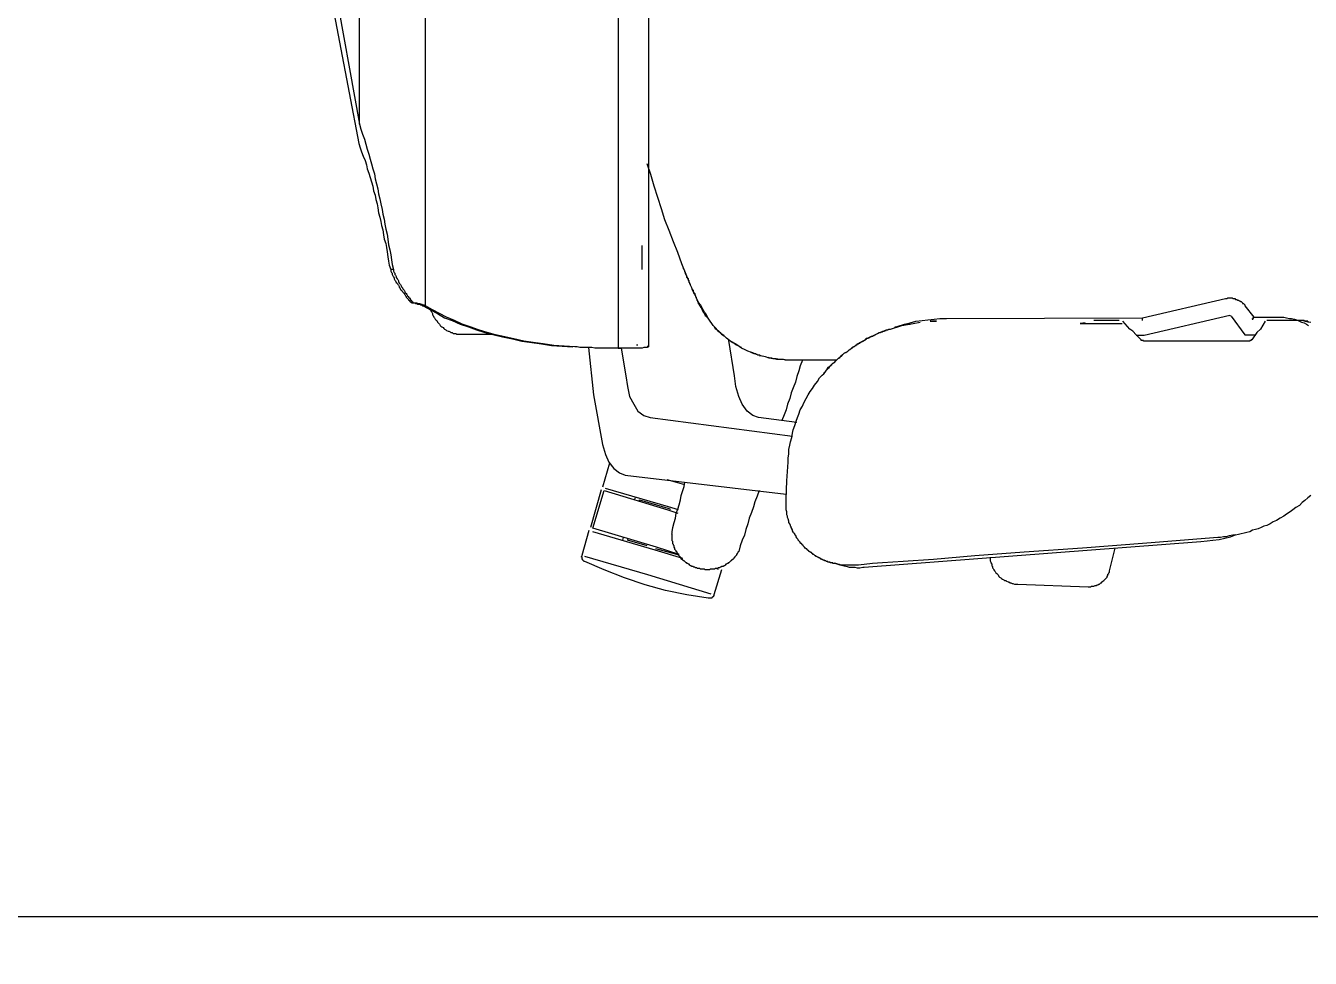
# Model space of a CAD drawing. Header units: inches. Extents: x 0 to 165, y 0 to 113.
# Drawn here: x 5.794 to 7.708, y 88.685 to 90.074 of the extents above; entities that cross this region are included whole.
import ezdxf

# ---------------------------------------------------------------- set-up
doc = ezdxf.new("R2010")
doc.units = ezdxf.units.IN
doc.header["$MEASUREMENT"] = 0
doc.layers.add('Furnishings', color=7, linetype='Continuous')

msp = doc.modelspace()

# ---------------------------------------------------------------- linework, layer by layer
at = {"layer": 'Furnishings'}
for points in [[(6.6769, 91.112), (6.6769, 89.5938), (6.6727, 89.5938), (6.6684, 89.5938), (6.6653, 89.5938), (6.661, 89.5938), (6.6568, 89.5938), (6.6537, 89.5938), (6.6494, 89.5938), (6.6452, 89.5938), (6.642, 89.5938), (6.6378, 89.5948), (6.6347, 89.5948), (6.6304, 89.5948), (6.6273, 89.5948), (6.623, 89.5948), (6.6199, 89.5948), (6.6156, 89.5959), (6.6125, 89.5959), (6.5966, 89.5969), (6.5808, 89.598), (6.565, 89.6001), (6.5502, 89.6022), (6.5365, 89.6043), (6.5217, 89.6075), (6.508, 89.6106), (6.4942, 89.6138), (6.4816, 89.617), (6.4689, 89.6212), (6.4562, 89.6254), (6.4446, 89.6297), (6.433, 89.6349), (6.4214, 89.6402), (6.4108, 89.6455), (6.4003, 89.6508), (6.3897, 89.6571)], [(6.7202, 89.5969), (6.7212, 89.5969), (6.7223, 89.5959), (6.7223, 91.1098)], [(6.2535, 90.1396), (6.2915, 89.9274), (6.2936, 89.92), (6.2958, 89.9126), (6.2989, 89.9052), (6.301, 89.8978), (6.3031, 89.8904), (6.3053, 89.883), (6.3074, 89.8756), (6.3095, 89.8683), (6.3116, 89.8609), (6.3137, 89.8535), (6.3148, 89.8461), (6.3169, 89.8387), (6.319, 89.8313), (6.32, 89.8239), (6.3221, 89.8165), (6.3232, 89.8091), (6.3253, 89.8007), (6.3264, 89.7933), (6.3285, 89.7859), (6.3295, 89.7785), (6.3306, 89.7711), (6.3327, 89.7637), (6.3338, 89.7563), (6.3348, 89.7479), (6.3369, 89.7405), (6.338, 89.7331), (6.339, 89.7257), (6.3401, 89.7183), (6.3422, 89.7109), (6.3422, 89.7088), (6.3433, 89.7067), (6.3443, 89.7057), (6.3443, 89.7036), (6.3454, 89.7025), (6.3464, 89.7004), (6.3464, 89.6993), (6.3475, 89.6972), (6.3485, 89.6962), (6.3496, 89.6941), (6.3496, 89.693), (6.3506, 89.6909), (6.3517, 89.6898), (6.3528, 89.6888), (6.3538, 89.6867), (6.3538, 89.6856), (6.3549, 89.6846), (6.3559, 89.6824), (6.357, 89.6814), (6.358, 89.6803), (6.3591, 89.6782), (6.3591, 89.6772), (6.3602, 89.6761), (6.3612, 89.6751), (6.3623, 89.674), (6.3633, 89.6719), (6.3644, 89.6708), (6.3644, 89.6698), (6.3654, 89.6687), (6.3665, 89.6687), (6.3665, 89.6677), (6.3675, 89.6666), (6.3675, 89.6655), (6.3686, 89.6655), (6.3686, 89.6645), (6.3697, 89.6645), (6.3697, 89.6634), (6.3707, 89.6634), (6.3707, 89.6624), (6.3728, 89.6613), (6.3739, 89.6613), (6.3749, 89.6613), (6.377, 89.6613), (6.3781, 89.6603), (6.3792, 89.6603), (6.3802, 89.6603), (6.3813, 89.6603), (6.3823, 89.6592), (6.3834, 89.6592), (6.3844, 89.6592), (6.3855, 89.6582), (6.3865, 89.6582), (6.3876, 89.6582), (6.3887, 89.6571), (6.3897, 89.6571), (6.3897, 91.0486)], [(6.2915, 89.9274), (6.2915, 90.7783)], [(6.2472, 90.1259), (6.2905, 89.8989), (6.2926, 89.8925), (6.2947, 89.8862), (6.2968, 89.8799), (6.3, 89.8735), (6.3021, 89.8672), (6.3031, 89.8609), (6.3053, 89.8545), (6.3074, 89.8482), (6.3095, 89.8419), (6.3116, 89.8355), (6.3126, 89.8281), (6.3148, 89.8218), (6.3158, 89.8155), (6.3179, 89.8091), (6.319, 89.8028), (6.32, 89.7954), (6.3221, 89.7891), (6.3232, 89.7827), (6.3243, 89.7764), (6.3264, 89.7701), (6.3274, 89.7627), (6.3285, 89.7563), (6.3306, 89.75), (6.3316, 89.7437), (6.3327, 89.7373), (6.3338, 89.73), (6.3348, 89.7236), (6.3359, 89.7173), (6.338, 89.7109), (6.338, 89.7088), (6.339, 89.7067), (6.3401, 89.7057), (6.3401, 89.7036), (6.3411, 89.7014), (6.3422, 89.7004), (6.3433, 89.6983), (6.3433, 89.6972), (6.3443, 89.6951), (6.3454, 89.6941), (6.3464, 89.6919), (6.3475, 89.6909), (6.3485, 89.6888), (6.3496, 89.6877), (6.3506, 89.6856), (6.3506, 89.6846), (6.3517, 89.6835), (6.3528, 89.6814), (6.3538, 89.6803), (6.3549, 89.6793), (6.3559, 89.6772), (6.357, 89.6761), (6.358, 89.6751), (6.3591, 89.674), (6.3602, 89.6719), (6.3612, 89.6708), (6.3612, 89.6698), (6.3623, 89.6687), (6.3633, 89.6677), (6.3644, 89.6666), (6.3644, 89.6655), (6.3654, 89.6655), (6.3654, 89.6645), (6.3665, 89.6645), (6.3665, 89.6634), (6.3675, 89.6634), (6.3675, 89.6624), (6.3697, 89.6613), (6.3707, 89.6613), (6.3718, 89.6613), (6.3739, 89.6613), (6.3749, 89.6603), (6.376, 89.6603), (6.377, 89.6603), (6.3781, 89.6592), (6.3792, 89.6592), (6.3802, 89.6592), (6.3813, 89.6592), (6.3823, 89.6582), (6.3834, 89.6582), (6.3844, 89.6582), (6.3855, 89.6571), (6.3865, 89.6571), (6.3971, 89.6508), (6.4077, 89.6455), (6.4182, 89.6392), (6.4298, 89.6349), (6.4414, 89.6297), (6.4541, 89.6254), (6.4657, 89.6212), (6.4784, 89.617), (6.4921, 89.6138), (6.5048, 89.6106), (6.5196, 89.6075), (6.5333, 89.6043), (6.5481, 89.6022), (6.5629, 89.6001), (6.5776, 89.598), (6.5935, 89.5969), (6.6093, 89.5959)], [(6.7846, 89.6877), (6.7782, 89.7036), (6.7719, 89.7194), (6.7656, 89.7363), (6.7592, 89.7521), (6.7529, 89.769), (6.7466, 89.7849), (6.7413, 89.8017), (6.736, 89.8186), (6.7307, 89.8355), (6.7254, 89.8524), (6.7202, 89.8683)], [(6.7128, 89.7109), (6.7128, 89.7468)], [(6.3422, 89.7109), (6.338, 89.7109)], [(6.8184, 89.6275), (6.8162, 89.6307), (6.8141, 89.6339), (6.812, 89.637), (6.8099, 89.6402), (6.8078, 89.6444), (6.8057, 89.6476), (6.8036, 89.6508), (6.8015, 89.655), (6.7994, 89.6582), (6.7972, 89.6613), (6.7951, 89.6655), (6.793, 89.6687), (6.792, 89.6729), (6.7898, 89.6761), (6.7877, 89.6803), (6.7867, 89.6835), (6.7846, 89.6877), (6.7846, 89.6888), (6.7835, 89.6909), (6.7825, 89.6919), (6.7825, 89.6941), (6.7814, 89.6951), (6.7814, 89.6972), (6.7803, 89.6983), (6.7793, 89.6993), (6.7793, 89.7014), (6.7782, 89.7025), (6.7772, 89.7046), (6.7772, 89.7057), (6.7761, 89.7078), (6.7761, 89.7088), (6.7751, 89.7109), (6.774, 89.712), (6.774, 89.7141)], [(6.3644, 89.6666), (6.3644, 89.6666)], [(6.3644, 89.6666), (6.3644, 89.6666)], [(6.3665, 89.6677), (6.3665, 89.6677)], [(6.3675, 89.6666), (6.3675, 89.6666)], [(6.3675, 89.6666), (6.3675, 89.6666)], [(6.7877, 89.6814), (6.7888, 89.6803), (6.7888, 89.6782), (6.7898, 89.6772), (6.7898, 89.6761), (6.7909, 89.6751), (6.7909, 89.6729), (6.792, 89.6719), (6.792, 89.6708), (6.793, 89.6698), (6.793, 89.6687), (6.7941, 89.6666), (6.7941, 89.6655), (6.7951, 89.6645), (6.7951, 89.6634), (6.7962, 89.6613), (6.7962, 89.6603), (6.7972, 89.6592), (6.7983, 89.6571), (6.7994, 89.655), (6.8004, 89.6539), (6.8015, 89.6518), (6.8025, 89.6497), (6.8036, 89.6476), (6.8046, 89.6465), (6.8057, 89.6444), (6.8067, 89.6423), (6.8078, 89.6413), (6.8099, 89.6392)], [(7.0886, 89.6244), (7.0897, 89.6244), (7.0897, 89.6254), (7.0907, 89.6254), (7.0939, 89.6265), (7.1034, 89.6297), (7.1119, 89.6318), (7.1203, 89.6339), (7.1298, 89.6349), (7.1383, 89.636), (7.1478, 89.637), (7.1562, 89.6381), (7.1657, 89.6381), (7.4581, 89.6392), (7.5817, 89.6677), (7.5827, 89.6677), (7.5838, 89.6677), (7.5848, 89.6687), (7.5859, 89.6687), (7.587, 89.6687), (7.588, 89.6687), (7.5891, 89.6687), (7.5901, 89.6687), (7.5912, 89.6687), (7.5922, 89.6677), (7.5933, 89.6677), (7.5943, 89.6677), (7.5954, 89.6677), (7.5965, 89.6666), (7.5975, 89.6666), (7.5986, 89.6666), (7.5996, 89.6655), (7.6007, 89.6655), (7.6017, 89.6645), (7.6028, 89.6645), (7.6038, 89.6634), (7.6049, 89.6634), (7.606, 89.6624), (7.607, 89.6613), (7.607, 89.6603), (7.6081, 89.6603), (7.6091, 89.6592), (7.6102, 89.6582), (7.6102, 89.6571), (7.6239, 89.6402), (7.6577, 89.6402), (7.6609, 89.6402), (7.6651, 89.6402), (7.6682, 89.6402), (7.6725, 89.6392), (7.6767, 89.6381), (7.6799, 89.6381), (7.6841, 89.637), (7.6873, 89.636), (7.6915, 89.6339), (7.6946, 89.6328), (7.6989, 89.6318), (7.702, 89.6297), (7.7052, 89.6275)], [(6.3654, 89.6655), (6.3654, 89.6655)], [(6.3654, 89.6655), (6.3654, 89.6655)], [(6.3665, 89.6645), (6.3665, 89.6645)], [(6.3665, 89.6634), (6.3665, 89.6634)], [(6.3665, 89.6634), (6.3665, 89.6634)], [(6.3675, 89.6624), (6.3675, 89.6624)], [(6.3675, 89.6624), (6.3675, 89.6624)], [(6.3686, 89.6655), (6.3686, 89.6655)], [(6.3697, 89.6634), (6.3697, 89.6634)], [(6.3707, 89.6624), (6.3707, 89.6624)], [(6.3707, 89.6624), (6.3707, 89.6624)], [(6.3865, 89.6571), (6.3865, 89.6571)], [(6.3876, 89.6582), (6.3876, 89.6582)], [(6.396, 89.6529), (6.3971, 89.6508), (6.3982, 89.6487), (6.3992, 89.6476), (6.4003, 89.6455), (6.4003, 89.6434), (6.4013, 89.6423), (6.4024, 89.6402), (6.4034, 89.6392), (6.4045, 89.637), (6.4055, 89.636), (6.4066, 89.6349), (6.4077, 89.6328), (6.4087, 89.6318), (6.4098, 89.6307), (6.4108, 89.6297), (6.4119, 89.6275), (6.4129, 89.6265), (6.414, 89.6254), (6.4161, 89.6244), (6.4172, 89.6233), (6.4182, 89.6223), (6.4203, 89.6212), (6.4214, 89.6202), (6.4235, 89.6191), (6.4246, 89.6191), (6.4267, 89.618), (6.4277, 89.617), (6.4298, 89.617), (6.4309, 89.6159), (6.433, 89.6159), (6.4351, 89.6159), (6.4362, 89.6149), (6.4383, 89.6149), (6.4404, 89.6149), (6.49, 89.6149)], [(7.0675, 89.617), (7.0696, 89.618), (7.0728, 89.6191), (7.0749, 89.6202), (7.076, 89.6212), (7.0781, 89.6212), (7.0802, 89.6223), (7.0823, 89.6223), (7.0992, 89.6275), (7.1161, 89.6307), (7.1266, 89.6328)], [(7.1066, 89.6297), (7.1066, 89.6297)], [(7.1066, 89.6297), (7.1076, 89.6297), (7.1087, 89.6297), (7.1097, 89.6297), (7.1108, 89.6297), (7.1119, 89.6297)], [(7.1076, 89.6297), (7.1076, 89.6297)], [(7.1076, 89.6297), (7.1076, 89.6297)], [(7.1076, 89.6297), (7.1076, 89.6297)], [(7.1087, 89.6297), (7.1087, 89.6297)], [(7.1087, 89.6297), (7.1087, 89.6297)], [(7.1097, 89.6297), (7.1097, 89.6297)], [(7.1097, 89.6297), (7.1097, 89.6297)], [(7.1097, 89.6297), (7.1097, 89.6297)], [(7.1108, 89.6297), (7.1108, 89.6297)], [(7.1108, 89.6297), (7.1108, 89.6297)], [(7.1108, 89.6297), (7.1108, 89.6297)], [(7.1446, 89.6339), (7.1446, 89.6339)], [(7.1478, 89.6339), (7.1478, 89.6339)], [(7.3726, 89.6318), (7.3652, 89.6307), (7.4275, 89.6307)], [(7.4233, 89.6349), (7.3853, 89.6349)], [(7.6408, 89.6339), (7.6334, 89.6223), (7.6281, 89.617), (7.6207, 89.6064), (7.6197, 89.6064), (7.6197, 89.6054), (7.6186, 89.6054), (7.6176, 89.6054), (7.6176, 89.6043), (7.6165, 89.6043), (7.4603, 89.6043), (7.4592, 89.6043), (7.4592, 89.6054), (7.4581, 89.6054), (7.4571, 89.6054), (7.456, 89.6054), (7.456, 89.6064), (7.4486, 89.6138), (7.4434, 89.6191), (7.4391, 89.6223), (7.4286, 89.6339)], [(7.588, 89.6423), (7.4603, 89.6128), (7.4486, 89.6128)], [(7.4581, 89.6349), (7.4581, 89.636), (7.4581, 89.637), (7.4581, 89.6381), (7.4581, 89.6392)], [(7.4581, 89.6392), (7.4581, 89.6392)], [(7.4581, 89.6392), (7.4581, 89.6392)], [(7.4581, 89.6392), (7.4581, 89.6392)], [(7.4581, 89.6392), (7.4581, 89.6392)], [(7.4581, 89.6392), (7.4581, 89.6392)], [(7.4581, 89.6392), (7.4581, 89.6392)], [(7.4581, 89.6392), (7.4581, 89.6392)], [(7.4581, 89.6392), (7.4581, 89.6392)], [(7.4581, 89.6392), (7.4581, 89.6392)], [(7.4581, 89.6381), (7.4581, 89.6381)], [(7.4581, 89.6381), (7.4581, 89.6381)], [(7.4581, 89.6381), (7.4581, 89.6381)], [(7.4581, 89.6381), (7.4581, 89.6381)], [(7.4581, 89.6381), (7.4581, 89.6381)], [(7.4581, 89.6381), (7.4581, 89.6381)], [(7.4581, 89.6381), (7.4581, 89.6381)], [(7.4581, 89.637), (7.4581, 89.637)], [(7.4581, 89.637), (7.4581, 89.637)], [(7.4581, 89.637), (7.4581, 89.637)], [(7.4581, 89.637), (7.4581, 89.637)], [(7.4581, 89.637), (7.4581, 89.637)], [(7.4581, 89.636), (7.4581, 89.636)], [(7.4581, 89.636), (7.4581, 89.636)], [(7.4581, 89.636), (7.4581, 89.636)], [(7.4581, 89.636), (7.4581, 89.636)], [(7.4581, 89.636), (7.4581, 89.636)], [(7.5901, 89.6413), (7.6102, 89.6138), (7.626, 89.6138)], [(7.6218, 89.637), (7.6218, 89.6381), (7.6228, 89.6381), (7.6239, 89.6402), (7.6228, 89.6402), (7.6228, 89.6392), (7.6228, 89.6381), (7.6218, 89.6381), (7.6218, 89.637), (7.6218, 89.636)], [(7.6218, 89.637), (7.6218, 89.637)], [(7.6218, 89.637), (7.6218, 89.637)], [(7.6218, 89.637), (7.6218, 89.637)], [(7.6218, 89.637), (7.6218, 89.637)], [(7.6218, 89.637), (7.6218, 89.637)], [(7.6218, 89.637), (7.6218, 89.637)], [(7.6218, 89.637), (7.6218, 89.637)], [(7.6218, 89.637), (7.6218, 89.637)], [(7.6218, 89.637), (7.6218, 89.637)], [(7.6218, 89.636), (7.6218, 89.636)], [(7.6218, 89.636), (7.6218, 89.636)], [(7.6228, 89.6402), (7.6228, 89.6402)], [(7.6228, 89.6392), (7.6228, 89.6392)], [(7.6228, 89.6392), (7.6228, 89.6392)], [(7.6228, 89.6392), (7.6228, 89.6392)], [(7.6228, 89.6392), (7.6228, 89.6392)], [(7.6228, 89.6392), (7.6228, 89.6392)], [(7.6228, 89.6392), (7.6228, 89.6392)], [(7.6228, 89.6392), (7.6228, 89.6392)], [(7.6228, 89.6392), (7.6228, 89.6392)], [(7.6228, 89.6392), (7.6228, 89.6392)], [(7.6228, 89.6392), (7.6228, 89.6392)], [(7.6228, 89.6392), (7.6228, 89.6392)], [(7.6228, 89.6381), (7.6228, 89.6381)], [(7.6228, 89.6381), (7.6228, 89.6381)], [(7.6228, 89.6381), (7.6228, 89.6381)], [(7.6228, 89.6381), (7.6228, 89.6381)], [(7.6228, 89.6381), (7.6228, 89.6381)], [(7.6228, 89.6381), (7.6228, 89.6381)], [(7.6228, 89.6381), (7.6228, 89.6381)], [(7.6228, 89.6381), (7.6228, 89.6381)], [(7.6228, 89.6381), (7.6228, 89.6381)], [(7.6228, 89.6381), (7.6228, 89.6381)], [(7.6228, 89.6381), (7.6228, 89.6381)], [(7.6228, 89.6381), (7.6228, 89.6381)], [(7.6228, 89.6381), (7.6228, 89.6381)], [(7.6228, 89.6381), (7.6228, 89.6381)], [(7.6239, 89.6402), (7.6239, 89.6402)], [(7.6239, 89.6402), (7.6239, 89.6402)], [(7.6239, 89.6402), (7.6239, 89.6402)], [(7.6968, 89.6349), (7.6978, 89.6349), (7.6968, 89.6349), (7.6429, 89.6349)], [(7.6968, 89.6349), (7.6968, 89.6349)], [(7.6968, 89.6349), (7.6968, 89.6349)], [(7.6968, 89.6349), (7.6968, 89.6349)], [(7.6968, 89.6349), (7.6968, 89.6349)], [(7.6968, 89.6349), (7.6968, 89.6349)], [(7.6968, 89.6349), (7.6968, 89.6349)], [(7.6968, 89.6349), (7.6968, 89.6349)], [(7.6968, 89.6349), (7.6968, 89.6349)], [(7.6968, 89.6349), (7.6968, 89.6349)], [(7.6968, 89.6349), (7.6968, 89.6349)], [(7.6968, 89.6349), (7.6968, 89.6349)], [(7.6968, 89.6349), (7.6968, 89.6349)], [(7.6968, 89.6349), (7.6968, 89.6349)], [(7.6968, 89.6349), (7.6968, 89.6349)], [(7.6968, 89.6349), (7.6968, 89.6349)], [(7.6968, 89.6349), (7.6968, 89.6349)], [(7.6968, 89.6349), (7.6968, 89.6349)], [(7.6978, 89.6349), (7.6978, 89.6349)], [(7.6978, 89.6349), (7.6978, 89.6349)], [(7.6978, 89.6349), (7.6978, 89.6349)], [(7.6978, 89.6349), (7.6978, 89.6349)], [(7.6978, 89.6349), (7.6978, 89.6349)], [(7.6978, 89.6349), (7.6978, 89.6349)], [(7.6978, 89.6349), (7.6978, 89.6349)], [(7.6978, 89.6349), (7.6978, 89.6349)], [(7.6978, 89.6349), (7.6978, 89.6349)], [(7.6978, 89.6349), (7.6978, 89.6349)], [(7.6978, 89.6349), (7.6978, 89.6349)], [(7.6978, 89.6349), (7.6978, 89.6349)], [(7.6978, 89.6349), (7.6978, 89.6349)], [(7.6989, 89.6349), (7.6989, 89.6349)], [(7.6989, 89.6349), (7.6989, 89.6349)], [(7.6989, 89.6349), (7.6989, 89.6349)], [(7.6989, 89.6349), (7.6989, 89.6349)], [(7.6989, 89.6349), (7.6989, 89.6349)], [(7.6989, 89.6349), (7.6989, 89.6349)], [(7.6989, 89.6349), (7.6989, 89.6349)], [(7.6989, 89.6349), (7.6989, 89.6349)], [(7.6989, 89.6349), (7.6989, 89.6349)], [(7.6989, 89.6349), (7.6989, 89.6349)], [(7.6989, 89.6349), (7.6989, 89.6349)], [(7.6999, 89.6339), (7.6999, 89.6339)], [(7.6999, 89.6339), (7.6999, 89.6339)], [(7.6999, 89.6339), (7.6999, 89.6339)], [(7.6999, 89.6339), (7.6999, 89.6339)], [(7.6999, 89.6339), (7.6999, 89.6339)], [(7.6999, 89.6339), (7.6999, 89.6339)], [(7.6999, 89.6339), (7.6999, 89.6339)], [(7.6999, 89.6339), (7.6999, 89.6339)], [(7.7052, 89.6328), (7.7041, 89.6328), (7.7041, 89.6339), (7.7031, 89.6339), (7.702, 89.6339), (7.701, 89.6339), (7.6999, 89.6339), (7.7084, 89.6328)], [(7.701, 89.6339), (7.701, 89.6339)], [(7.701, 89.6339), (7.701, 89.6339)], [(7.701, 89.6339), (7.701, 89.6339)], [(7.701, 89.6339), (7.701, 89.6339)], [(7.702, 89.6339), (7.702, 89.6339)], [(7.702, 89.6339), (7.702, 89.6339)], [(7.702, 89.6339), (7.702, 89.6339)], [(7.7031, 89.6339), (7.7031, 89.6339)], [(7.7031, 89.6339), (7.7031, 89.6339)], [(7.7031, 89.6339), (7.7031, 89.6339)], [(7.7031, 89.6339), (7.7031, 89.6339)], [(7.7041, 89.6339), (7.7041, 89.6339)], [(7.7041, 89.6339), (7.7041, 89.6339)], [(7.7041, 89.6339), (7.7041, 89.6339)], [(7.7052, 89.6328), (7.7052, 89.6328)], [(7.7052, 89.6328), (7.7052, 89.6328)], [(7.0158, 89.5874), (7.019, 89.5895), (7.0211, 89.5916), (7.0232, 89.5927), (7.0242, 89.5938), (7.0253, 89.5938), (7.0253, 89.5948), (7.0263, 89.5948), (7.0263, 89.5959), (7.0274, 89.5959), (7.0285, 89.5959), (7.0285, 89.5969), (7.0295, 89.5969), (7.0306, 89.598), (7.0316, 89.598), (7.0316, 89.599), (7.0327, 89.599), (7.0327, 89.6001), (7.0337, 89.6001), (7.0348, 89.6001), (7.0348, 89.6011), (7.0358, 89.6011), (7.0369, 89.6022), (7.038, 89.6022), (7.039, 89.6033), (7.0401, 89.6033), (7.0401, 89.6043), (7.0411, 89.6043), (7.0422, 89.6043), (7.0422, 89.6054), (7.0432, 89.6054), (7.0443, 89.6064), (7.0453, 89.6064), (7.0464, 89.6075), (7.0475, 89.6075), (7.0475, 89.6085), (7.0485, 89.6085), (7.0496, 89.6085), (7.0496, 89.6096), (7.0506, 89.6096), (7.0517, 89.6096), (7.0517, 89.6106), (7.0527, 89.6106), (7.0538, 89.6106), (7.0538, 89.6117), (7.0548, 89.6117), (7.0559, 89.6117), (7.057, 89.6128), (7.058, 89.6128), (7.0591, 89.6138), (7.0601, 89.6138)], [(7.0232, 89.5927), (7.0253, 89.5948), (7.0274, 89.5959), (7.0295, 89.5969), (7.0316, 89.599), (7.0337, 89.6001), (7.0369, 89.6011), (7.039, 89.6033), (7.0411, 89.6043), (7.0432, 89.6054), (7.0453, 89.6064), (7.0475, 89.6085), (7.0506, 89.6096), (7.0527, 89.6106), (7.0548, 89.6117), (7.057, 89.6128), (7.0591, 89.6138), (7.0612, 89.6149), (7.0633, 89.6159), (7.0654, 89.617), (7.0675, 89.617), (7.0686, 89.618), (7.0696, 89.618), (7.0707, 89.618), (7.0707, 89.6191), (7.0717, 89.6191), (7.0728, 89.6191), (7.0738, 89.6191), (7.0738, 89.6202), (7.0749, 89.6202), (7.076, 89.6202), (7.076, 89.6212), (7.077, 89.6212), (7.0781, 89.6212), (7.0791, 89.6212)], [(7.0506, 89.6096), (7.0506, 89.6096)], [(7.0527, 89.6106), (7.0527, 89.6106)], [(7.0548, 89.6117), (7.0548, 89.6117)], [(7.0559, 89.6117), (7.0559, 89.6117)], [(7.057, 89.6128), (7.057, 89.6128)], [(7.058, 89.6128), (7.058, 89.6128)], [(7.0591, 89.6138), (7.0591, 89.6138)], [(7.0686, 89.618), (7.0686, 89.618)], [(7.0696, 89.618), (7.0696, 89.618)], [(7.0696, 89.618), (7.0696, 89.618)], [(7.0707, 89.618), (7.0707, 89.618)], [(7.0717, 89.6191), (7.0717, 89.6191)], [(7.0717, 89.6191), (7.0717, 89.6191)], [(7.0728, 89.6191), (7.0728, 89.6191)], [(7.0728, 89.6191), (7.0728, 89.6191)], [(7.0738, 89.6202), (7.0738, 89.6202)], [(7.0749, 89.6202), (7.0749, 89.6202)], [(7.0749, 89.6202), (7.0749, 89.6202)], [(7.076, 89.6202), (7.076, 89.6202)], [(7.077, 89.6212), (7.077, 89.6212)], [(7.0781, 89.6212), (7.0781, 89.6212)], [(7.0781, 89.6212), (7.0781, 89.6212)], [(7.0886, 89.6244), (7.0886, 89.6244)], [(7.0897, 89.6254), (7.0897, 89.6254)], [(7.0907, 89.6254), (7.0907, 89.6254)], [(7.0907, 89.6254), (7.0907, 89.6254)], [(7.0907, 89.6254), (7.0918, 89.6254), (7.0929, 89.6254)], [(7.0918, 89.6254), (7.0918, 89.6254)], [(7.0929, 89.6254), (7.0929, 89.6254)], [(6.6325, 89.5948), (6.6399, 89.5241), (6.6537, 89.4502), (6.6579, 89.4354), (6.6632, 89.4238), (6.6705, 89.4143), (6.679, 89.4079), (6.6874, 89.4048), (6.9271, 89.3763)], [(6.7223, 89.5959), (6.7212, 89.5959), (6.7202, 89.5948), (6.7191, 89.5948), (6.717, 89.5948), (6.7149, 89.5948), (6.7128, 89.5938), (6.7096, 89.5938), (6.7064, 89.5938), (6.7022, 89.5938), (6.698, 89.5938), (6.6938, 89.5938), (6.6885, 89.5938), (6.6822, 89.5938), (6.6769, 89.5938), (6.6758, 89.5938), (6.6748, 89.5938), (6.6737, 89.5938)], [(6.6748, 89.5938), (6.6748, 89.5938)], [(6.6758, 89.5938), (6.6758, 89.5938)], [(6.6758, 89.5938), (6.6758, 89.5938)], [(6.6769, 89.5938), (6.6769, 89.5938)], [(6.6769, 89.5938), (6.6769, 89.5938)], [(6.6769, 89.5938), (6.6779, 89.5938), (6.679, 89.5938), (6.6811, 89.5938), (6.6885, 89.5526), (6.6906, 89.5367), (6.6938, 89.522), (6.7001, 89.5104), (6.7064, 89.4998), (6.7149, 89.4935), (6.7244, 89.4903), (6.9366, 89.4628)], [(6.6779, 89.5938), (6.6779, 89.5938)], [(6.7043, 89.599), (6.7064, 89.599)], [(6.7223, 89.5959), (6.7223, 89.5959)], [(6.9282, 89.5758), (6.9229, 89.5769), (6.9176, 89.5769), (6.9123, 89.5779), (6.907, 89.5779), (6.9018, 89.579), (6.8965, 89.5811), (6.8912, 89.5821), (6.8859, 89.5832), (6.8806, 89.5853), (6.8754, 89.5874), (6.8701, 89.5895), (6.8659, 89.5916), (6.8606, 89.5938), (6.8564, 89.5969), (6.8511, 89.6001), (6.8469, 89.6022), (6.8426, 89.6054), (6.8384, 89.6085)], [(6.9429, 89.4829), (6.8859, 89.4903), (6.8775, 89.4935), (6.869, 89.4998), (6.8616, 89.5104), (6.8564, 89.522), (6.8521, 89.5367), (6.85, 89.5526), (6.8416, 89.6054)], [(6.8606, 89.5948), (6.8595, 89.5948), (6.8585, 89.5959), (6.8574, 89.5959), (6.8564, 89.5969), (6.8553, 89.598), (6.8543, 89.598), (6.8532, 89.599), (6.8521, 89.599), (6.8511, 89.6001), (6.85, 89.6001), (6.85, 89.6011), (6.849, 89.6011), (6.8479, 89.6022), (6.8469, 89.6022), (6.8469, 89.6033), (6.8458, 89.6033), (6.8447, 89.6043)], [(6.8447, 89.6043), (6.8447, 89.6043)], [(6.8458, 89.6033), (6.8458, 89.6033)], [(6.8479, 89.6022), (6.8479, 89.6022)], [(6.849, 89.6011), (6.849, 89.6011)], [(6.8564, 89.5969), (6.8564, 89.5969)], [(7.0242, 89.5938), (7.0242, 89.5938)], [(7.0242, 89.5938), (7.0242, 89.5938)], [(7.0263, 89.5948), (7.0263, 89.5948)], [(7.0274, 89.5959), (7.0274, 89.5959)], [(7.0285, 89.5969), (7.0285, 89.5969)], [(7.0295, 89.5969), (7.0295, 89.5969)], [(7.0306, 89.598), (7.0306, 89.598)], [(7.0306, 89.598), (7.0306, 89.598)], [(7.0327, 89.599), (7.0327, 89.599)], [(7.0337, 89.6001), (7.0337, 89.6001)], [(7.0358, 89.6011), (7.0358, 89.6011)], [(7.0358, 89.6011), (7.0358, 89.6011)], [(7.0369, 89.6022), (7.0369, 89.6022)], [(7.038, 89.6022), (7.038, 89.6022)], [(7.039, 89.6033), (7.039, 89.6033)], [(7.0401, 89.6033), (7.0401, 89.6033)], [(7.0411, 89.6043), (7.0411, 89.6043)], [(7.0432, 89.6054), (7.0432, 89.6054)], [(7.0443, 89.6064), (7.0443, 89.6064)], [(7.0453, 89.6064), (7.0453, 89.6064)], [(7.0464, 89.6075), (7.0464, 89.6075)], [(7.0464, 89.6075), (7.0464, 89.6075)], [(7.0485, 89.6085), (7.0485, 89.6085)], [(7.456, 89.6064), (7.456, 89.6064)], [(7.456, 89.6064), (7.456, 89.6064)], [(7.456, 89.6064), (7.456, 89.6064)], [(7.456, 89.6064), (7.456, 89.6064)], [(7.456, 89.6064), (7.456, 89.6064)], [(7.456, 89.6064), (7.456, 89.6064)], [(7.456, 89.6064), (7.456, 89.6064)], [(7.4571, 89.6054), (7.4571, 89.6054)], [(7.4571, 89.6054), (7.4571, 89.6054)], [(7.4571, 89.6054), (7.4571, 89.6054)], [(7.4571, 89.6054), (7.4571, 89.6054)], [(7.4571, 89.6054), (7.4571, 89.6054)], [(7.4571, 89.6054), (7.4571, 89.6054)], [(7.4571, 89.6054), (7.4571, 89.6054)], [(7.4571, 89.6054), (7.4571, 89.6054)], [(7.4571, 89.6054), (7.4571, 89.6054)], [(7.4571, 89.6054), (7.4571, 89.6054)], [(7.4571, 89.6054), (7.4571, 89.6054)], [(7.4581, 89.6054), (7.4581, 89.6054)], [(7.4581, 89.6054), (7.4581, 89.6054)], [(7.4581, 89.6054), (7.4581, 89.6054)], [(7.4581, 89.6054), (7.4581, 89.6054)], [(7.4581, 89.6054), (7.4581, 89.6054)], [(7.4581, 89.6054), (7.4581, 89.6054)], [(7.4581, 89.6054), (7.4581, 89.6054)], [(7.4581, 89.6054), (7.4581, 89.6054)], [(7.4581, 89.6054), (7.4581, 89.6054)], [(7.4581, 89.6054), (7.4581, 89.6054)], [(7.4592, 89.6054), (7.4592, 89.6054)], [(7.4592, 89.6043), (7.4592, 89.6043)], [(7.4592, 89.6043), (7.4592, 89.6043)], [(7.4592, 89.6043), (7.4592, 89.6043)], [(7.4592, 89.6043), (7.4592, 89.6043)], [(7.4592, 89.6043), (7.4592, 89.6043)], [(7.4592, 89.6043), (7.4592, 89.6043)], [(7.6165, 89.6043), (7.6165, 89.6043)], [(7.6165, 89.6043), (7.6165, 89.6043)], [(7.6165, 89.6043), (7.6165, 89.6043)], [(7.6176, 89.6054), (7.6176, 89.6054)], [(7.6176, 89.6054), (7.6176, 89.6054)], [(7.6176, 89.6054), (7.6176, 89.6054)], [(7.6176, 89.6054), (7.6176, 89.6054)], [(7.6176, 89.6043), (7.6176, 89.6043)], [(7.6176, 89.6043), (7.6176, 89.6043)], [(7.6176, 89.6043), (7.6176, 89.6043)], [(7.6176, 89.6043), (7.6176, 89.6043)], [(7.6186, 89.6054), (7.6186, 89.6054)], [(7.6186, 89.6054), (7.6186, 89.6054)], [(7.6186, 89.6054), (7.6186, 89.6054)], [(7.6186, 89.6054), (7.6186, 89.6054)], [(7.6186, 89.6054), (7.6186, 89.6054)], [(7.6186, 89.6054), (7.6186, 89.6054)], [(7.6186, 89.6054), (7.6186, 89.6054)], [(7.6186, 89.6054), (7.6186, 89.6054)], [(7.6186, 89.6054), (7.6186, 89.6054)], [(7.6186, 89.6054), (7.6186, 89.6054)], [(7.6186, 89.6054), (7.6186, 89.6054)], [(7.6197, 89.6064), (7.6197, 89.6064)], [(7.6197, 89.6064), (7.6197, 89.6064)], [(7.6197, 89.6064), (7.6197, 89.6064)], [(7.6197, 89.6054), (7.6197, 89.6054)], [(7.6197, 89.6054), (7.6197, 89.6054)], [(7.6197, 89.6054), (7.6197, 89.6054)], [(7.6197, 89.6054), (7.6197, 89.6054)], [(7.6197, 89.6054), (7.6197, 89.6054)], [(7.6197, 89.6054), (7.6197, 89.6054)], [(7.6197, 89.6054), (7.6197, 89.6054)], [(7.6197, 89.6054), (7.6197, 89.6054)], [(7.6197, 89.6054), (7.6197, 89.6054)], [(7.6207, 89.6064), (7.6207, 89.6064)], [(7.6207, 89.6064), (7.6207, 89.6064)], [(7.6207, 89.6064), (7.6207, 89.6064)], [(7.6207, 89.6064), (7.6207, 89.6064)], [(7.6207, 89.6064), (7.6207, 89.6064)], [(7.6207, 89.6064), (7.6207, 89.6064)], [(7.6207, 89.6064), (7.6207, 89.6064)], [(7.6207, 89.6064), (7.6207, 89.6064)], [(7.6207, 89.6064), (7.6207, 89.6064)], [(7.6207, 89.6064), (7.6207, 89.6064)], [(7.6207, 89.6064), (7.6207, 89.6064)], [(7.6207, 89.6064), (7.6207, 89.6064)], [(7.6207, 89.6064), (7.6207, 89.6064)], [(6.8733, 89.5885), (6.8743, 89.5885), (6.8754, 89.5874), (6.8764, 89.5874), (6.8775, 89.5874), (6.8775, 89.5864), (6.8785, 89.5864), (6.8796, 89.5864)], [(6.8743, 89.5885), (6.8743, 89.5885)], [(6.8891, 89.5821), (6.888, 89.5832), (6.887, 89.5832), (6.8849, 89.5832), (6.8838, 89.5843), (6.8828, 89.5843), (6.8817, 89.5853), (6.8796, 89.5853), (6.8785, 89.5864), (6.8775, 89.5864), (6.8754, 89.5874), (6.8743, 89.5874)], [(6.8754, 89.5874), (6.8754, 89.5874)], [(6.8764, 89.5874), (6.8764, 89.5874)], [(6.8785, 89.5864), (6.8785, 89.5864)], [(7.0021, 89.5758), (6.9282, 89.5758), (6.926, 89.5758), (6.9229, 89.5769), (6.9208, 89.5769), (6.9176, 89.5769), (6.9155, 89.5769), (6.9134, 89.5769), (6.9102, 89.5779), (6.9081, 89.5779), (6.906, 89.579), (6.9028, 89.579), (6.9007, 89.58)], [(6.9514, 89.5758), (6.9482, 89.5674), (6.9461, 89.56), (6.9429, 89.5515), (6.9408, 89.5431), (6.9377, 89.5346), (6.9345, 89.5272), (6.9324, 89.5188), (6.9292, 89.5104), (6.9271, 89.5019), (6.9239, 89.4945), (6.9208, 89.4861)], [(7.7084, 89.3742), (7.7041, 89.371), (7.6999, 89.3668), (7.6957, 89.3636), (7.6915, 89.3594), (7.6862, 89.3562), (7.682, 89.353), (7.6777, 89.3499), (7.6725, 89.3467), (7.6682, 89.3435), (7.663, 89.3404), (7.6577, 89.3372), (7.6524, 89.3351), (7.6482, 89.3319), (7.6429, 89.3298), (7.6387, 89.3288), (7.6345, 89.3266), (7.6302, 89.3245), (7.626, 89.3235), (7.6218, 89.3224), (7.6176, 89.3203), (7.6133, 89.3193), (7.6091, 89.3182), (7.6049, 89.3171), (7.6007, 89.3161), (7.5965, 89.315), (7.5922, 89.315), (7.587, 89.314), (7.5827, 89.3129), (7.5785, 89.3129), (7.5743, 89.3119), (7.5701, 89.3119), (7.4645, 89.3034), (7.3684, 89.296), (7.2818, 89.2897), (7.2079, 89.2844), (7.1467, 89.2791), (7.1013, 89.276), (7.0707, 89.2739), (7.0559, 89.2728), (7.0348, 89.2707), (7.0073, 89.2707), (7.0031, 89.2717), (6.9989, 89.2728), (6.9978, 89.2728), (6.9968, 89.2728), (6.9968, 89.2739), (6.9957, 89.2739), (6.9947, 89.2739), (6.9936, 89.2739), (6.9926, 89.2739), (6.9926, 89.2749), (6.9915, 89.2749), (6.9904, 89.2749), (6.9894, 89.2749), (6.9894, 89.276), (6.9883, 89.276), (6.9873, 89.276), (6.9862, 89.277), (6.9852, 89.277), (6.9841, 89.277), (6.9841, 89.2781), (6.9831, 89.2781), (6.982, 89.2781), (6.9809, 89.2791), (6.9799, 89.2791), (6.9788, 89.2802), (6.9778, 89.2802), (6.9767, 89.2813), (6.9757, 89.2813), (6.9746, 89.2823), (6.9736, 89.2823), (6.9725, 89.2834), (6.9714, 89.2834), (6.9714, 89.2844), (6.9704, 89.2844), (6.9693, 89.2855), (6.9683, 89.2865), (6.9672, 89.2865), (6.9662, 89.2876), (6.9651, 89.2876), (6.9651, 89.2886), (6.9641, 89.2886), (6.9641, 89.2897), (6.963, 89.2897), (6.9619, 89.2908), (6.9609, 89.2908), (6.9609, 89.2918), (6.9598, 89.2918), (6.9598, 89.2929), (6.9588, 89.2929), (6.9588, 89.2939), (6.9577, 89.2939), (6.9577, 89.295), (6.9567, 89.295), (6.9556, 89.296), (6.9545, 89.2971), (6.9535, 89.2981), (6.9524, 89.2992), (6.9524, 89.3003), (6.9514, 89.3003), (6.9514, 89.3013), (6.9503, 89.3013), (6.9503, 89.3024), (6.9493, 89.3024), (6.9493, 89.3034), (6.9482, 89.3034), (6.9482, 89.3045), (6.9472, 89.3055), (6.9461, 89.3066), (6.945, 89.3076), (6.945, 89.3087), (6.944, 89.3098), (6.9429, 89.3108), (6.9429, 89.3119), (6.9419, 89.3119), (6.9419, 89.3129), (6.9419, 89.314), (6.9408, 89.314), (6.9408, 89.315), (6.9398, 89.3161), (6.9398, 89.3171), (6.9387, 89.3182), (6.9377, 89.3193), (6.9377, 89.3203), (6.9366, 89.3214), (6.9366, 89.3224), (6.9366, 89.3235), (6.9355, 89.3235), (6.9355, 89.3245), (6.9355, 89.3256), (6.9345, 89.3256), (6.9345, 89.3266), (6.9345, 89.3277), (6.9334, 89.3288), (6.9334, 89.3298), (6.9324, 89.3319), (6.9313, 89.334), (6.9313, 89.3362), (6.9303, 89.3393), (6.9292, 89.3414), (6.9292, 89.3435), (6.9282, 89.3457), (6.9282, 89.3478), (6.9282, 89.3499), (6.9271, 89.353), (6.9271, 89.3552), (6.9271, 89.3573), (6.9271, 89.3594), (6.9271, 89.3615), (6.9271, 89.3647), (6.9271, 89.3668), (6.9271, 89.3689), (6.9282, 89.3963), (6.9303, 89.4238), (6.9303, 89.4301), (6.9313, 89.4364), (6.9313, 89.4428), (6.9324, 89.4491), (6.9334, 89.4544), (6.9355, 89.4607), (6.9366, 89.4671), (6.9377, 89.4723), (6.9398, 89.4787), (6.9419, 89.485), (6.944, 89.4903), (6.9461, 89.4956), (6.9482, 89.5019), (6.9514, 89.5072), (6.9535, 89.5125), (6.9567, 89.5188), (6.9598, 89.5241), (6.963, 89.5294), (6.9662, 89.5336), (6.9693, 89.5389), (6.9736, 89.5441), (6.9767, 89.5494), (6.9809, 89.5536), (6.9831, 89.5557), (6.9852, 89.5579), (6.9873, 89.561), (6.9883, 89.5631), (6.9904, 89.5653), (6.9926, 89.5674), (6.9947, 89.5695), (6.9968, 89.5716), (6.9989, 89.5726), (7.001, 89.5748), (7.0031, 89.5769), (7.0052, 89.579), (7.0073, 89.5811), (7.0094, 89.5821), (7.0116, 89.5843), (7.0137, 89.5864), (7.0158, 89.5874), (7.0137, 89.5864), (7.0126, 89.5853), (7.0116, 89.5843), (7.0105, 89.5832), (7.0084, 89.5821), (7.0073, 89.5811), (7.0063, 89.579), (7.0042, 89.5779), (7.0031, 89.5769), (7.0021, 89.5758), (6.9999, 89.5748), (6.9989, 89.5726), (6.9978, 89.5716), (6.9957, 89.5705), (6.9947, 89.5684), (6.9936, 89.5674), (6.9915, 89.5663), (6.9904, 89.5642), (6.9894, 89.5631), (6.9873, 89.561), (6.9862, 89.56), (6.9852, 89.5579), (6.9831, 89.5568)], [(6.6642, 89.4227), (6.6537, 89.3868)], [(6.6515, 89.3826), (6.6357, 89.3266)], [(6.7677, 89.2865), (6.7339, 89.2971), (6.6389, 89.3256), (6.6558, 89.3815), (6.7508, 89.353), (6.7656, 89.3478)], [(6.7666, 89.353), (6.7518, 89.3573), (6.6579, 89.3847)], [(6.7761, 89.39), (6.7624, 89.3942), (6.7497, 89.3974)], [(6.8236, 89.2654), (6.8226, 89.2654), (6.8215, 89.2654), (6.8205, 89.2644), (6.8194, 89.2644), (6.8184, 89.2644), (6.8173, 89.2644), (6.8162, 89.2644), (6.8152, 89.2644), (6.8141, 89.2644), (6.8131, 89.2633), (6.812, 89.2633), (6.811, 89.2633), (6.8099, 89.2633), (6.8089, 89.2633), (6.8078, 89.2633), (6.8067, 89.2633), (6.8057, 89.2644), (6.8046, 89.2644), (6.8036, 89.2644), (6.8025, 89.2644), (6.8015, 89.2644), (6.8004, 89.2644), (6.7994, 89.2644), (6.7983, 89.2654), (6.7972, 89.2654), (6.7962, 89.2654), (6.7951, 89.2654), (6.7941, 89.2665), (6.793, 89.2665), (6.792, 89.2665), (6.7909, 89.2675), (6.7898, 89.2675), (6.7888, 89.2686), (6.7877, 89.2686), (6.7867, 89.2686), (6.7856, 89.2696), (6.7846, 89.2696), (6.7835, 89.2707), (6.7825, 89.2717), (6.7814, 89.2717), (6.7803, 89.2728), (6.7793, 89.2728), (6.7793, 89.2739), (6.7782, 89.2739), (6.7772, 89.2749), (6.7761, 89.276), (6.7751, 89.277), (6.774, 89.277), (6.773, 89.2781), (6.773, 89.2791), (6.7719, 89.2791), (6.7708, 89.2802), (6.7708, 89.2813), (6.7698, 89.2813), (6.7698, 89.2823), (6.7687, 89.2834), (6.7677, 89.2844), (6.7666, 89.2855), (6.7666, 89.2865), (6.7656, 89.2876), (6.7645, 89.2886), (6.7645, 89.2897), (6.7635, 89.2908), (6.7635, 89.2918), (6.7624, 89.2929), (6.7613, 89.2939), (6.7613, 89.295), (6.7613, 89.296), (6.7603, 89.2971), (6.7603, 89.2981), (6.7603, 89.2992), (6.7592, 89.3003), (6.7592, 89.3013), (6.7582, 89.3024), (6.7582, 89.3034), (6.7582, 89.3045), (6.7582, 89.3055), (6.7571, 89.3066), (6.7571, 89.3076), (6.7571, 89.3087), (6.7571, 89.3098), (6.7571, 89.3108), (6.7571, 89.3119), (6.7571, 89.3129), (6.7571, 89.314), (6.7571, 89.315), (6.7571, 89.3161), (6.7561, 89.3171), (6.7571, 89.3182), (6.7571, 89.3193), (6.7571, 89.3203), (6.7582, 89.3266), (6.7603, 89.334), (6.7624, 89.3404), (6.7635, 89.3478), (6.7656, 89.3541), (6.7677, 89.3604), (6.7698, 89.3678), (6.7708, 89.3742), (6.773, 89.3815), (6.7751, 89.3879), (6.7761, 89.3942)], [(6.887, 89.3815), (6.8838, 89.3731), (6.8806, 89.3647), (6.8785, 89.3573), (6.8754, 89.3488), (6.8722, 89.3404), (6.8701, 89.3319), (6.8669, 89.3235), (6.8648, 89.315), (6.8616, 89.3076), (6.8585, 89.2992), (6.8564, 89.2908), (6.8553, 89.2897), (6.8553, 89.2886), (6.8543, 89.2876), (6.8532, 89.2865), (6.8532, 89.2855), (6.8521, 89.2844), (6.8511, 89.2834), (6.85, 89.2823), (6.85, 89.2813), (6.849, 89.2813), (6.849, 89.2802), (6.8479, 89.2791), (6.8469, 89.2791), (6.8458, 89.2781), (6.8458, 89.277), (6.8447, 89.277), (6.8437, 89.276), (6.8426, 89.2749), (6.8416, 89.2739), (6.8405, 89.2739), (6.8405, 89.2728), (6.8395, 89.2728), (6.8384, 89.2717), (6.8374, 89.2717), (6.8363, 89.2707), (6.8352, 89.2696), (6.8342, 89.2696), (6.8331, 89.2686), (6.8321, 89.2686), (6.831, 89.2686), (6.83, 89.2675), (6.8289, 89.2675), (6.8279, 89.2665), (6.8268, 89.2665), (6.8257, 89.2665), (6.8247, 89.2654), (6.8236, 89.2654), (6.8257, 89.2644)], [(6.7022, 89.372), (6.7012, 89.3678)], [(6.7086, 89.3657), (6.7086, 89.3678), (6.7508, 89.3552), (6.755, 89.3541)], [(6.831, 89.2633), (6.8194, 89.2264), (6.8194, 89.2253), (6.8194, 89.2242), (6.8184, 89.2242), (6.8184, 89.2232), (6.8173, 89.2232), (6.8173, 89.2221), (6.8162, 89.2221), (6.8162, 89.2211), (6.8152, 89.2211), (6.8141, 89.2211), (6.8131, 89.2211), (6.812, 89.2211), (6.811, 89.2211), (6.7793, 89.2264), (6.7476, 89.2327), (6.717, 89.2411), (6.6864, 89.2517), (6.6558, 89.2633), (6.6273, 89.276), (6.6262, 89.276), (6.6251, 89.277), (6.6241, 89.2781), (6.6241, 89.2791), (6.623, 89.2791), (6.623, 89.2802), (6.623, 89.2813), (6.623, 89.2823), (6.622, 89.2823), (6.622, 89.2834), (6.623, 89.2844), (6.623, 89.2855), (6.6336, 89.3224)], [(6.9334, 89.3288), (6.9334, 89.3288)], [(6.773, 89.2802), (6.7318, 89.2929), (6.6389, 89.3203)], [(6.6843, 89.3119), (6.6832, 89.3076)], [(6.7202, 89.2992), (6.6906, 89.3076), (6.6917, 89.3098)], [(6.7571, 89.3129), (6.7571, 89.3129)], [(6.9377, 89.3203), (6.9377, 89.3203)], [(6.9387, 89.3182), (6.9387, 89.3182)], [(6.9398, 89.3161), (6.9398, 89.3161)], [(6.944, 89.3098), (6.944, 89.3098)], [(6.945, 89.3087), (6.945, 89.3087)], [(6.9461, 89.3066), (6.9461, 89.3066)], [(6.9472, 89.3055), (6.9472, 89.3055)], [(6.9989, 89.2739), (7.0021, 89.2728), (7.0063, 89.2717), (7.0094, 89.2707), (7.0137, 89.2696), (7.0179, 89.2686), (7.0211, 89.2675), (7.0253, 89.2675), (7.0295, 89.2675), (7.0327, 89.2665), (7.0369, 89.2665), (7.0411, 89.2675), (7.0432, 89.2675), (7.5447, 89.3055), (7.5542, 89.3066), (7.5627, 89.3076), (7.5722, 89.3087), (7.5806, 89.3108), (7.5891, 89.3129), (7.5975, 89.3161)], [(6.623, 89.2855), (6.623, 89.2855)], [(6.623, 89.2844), (6.623, 89.2844)], [(6.623, 89.2844), (6.623, 89.2844)], [(6.7677, 89.2855), (6.7328, 89.295)], [(6.7592, 89.3003), (6.7592, 89.3003)], [(6.7624, 89.2929), (6.7624, 89.2929)], [(6.7656, 89.2876), (6.7656, 89.2876)], [(6.7677, 89.2844), (6.7677, 89.2844)], [(6.8521, 89.2844), (6.8521, 89.2844)], [(6.8543, 89.2876), (6.8543, 89.2876)], [(6.9535, 89.2981), (6.9535, 89.2981)], [(6.9545, 89.2971), (6.9545, 89.2971)], [(6.9556, 89.296), (6.9556, 89.296)], [(6.9567, 89.295), (6.9567, 89.295)], [(6.963, 89.2897), (6.963, 89.2897)], [(6.9662, 89.2876), (6.9662, 89.2876)], [(6.9672, 89.2865), (6.9672, 89.2865)], [(6.9693, 89.2855), (6.9693, 89.2855)], [(6.9704, 89.2844), (6.9704, 89.2844)], [(7.2312, 89.2823), (7.2312, 89.2802), (7.2312, 89.2781), (7.2312, 89.277), (7.2322, 89.2749), (7.2322, 89.2739), (7.2333, 89.2717), (7.2333, 89.2696), (7.2343, 89.2686), (7.2343, 89.2665), (7.2354, 89.2654), (7.2364, 89.2633), (7.2375, 89.2622), (7.2386, 89.2612), (7.2396, 89.2591), (7.2407, 89.258), (7.2417, 89.257), (7.2428, 89.2559), (7.2438, 89.2538), (7.2449, 89.2527), (7.247, 89.2517), (7.2481, 89.2506), (7.2491, 89.2496), (7.2512, 89.2485), (7.2523, 89.2475), (7.2544, 89.2475), (7.2554, 89.2464), (7.2576, 89.2454), (7.2586, 89.2454), (7.2607, 89.2443), (7.2618, 89.2443), (7.2639, 89.2432), (7.2649, 89.2432), (7.2671, 89.2422), (7.2692, 89.2422), (7.2702, 89.2422), (7.2723, 89.2422), (7.3769, 89.238), (7.3779, 89.238), (7.379, 89.238), (7.3811, 89.238), (7.3821, 89.239), (7.3832, 89.239), (7.3842, 89.239), (7.3853, 89.239), (7.3874, 89.2401), (7.3885, 89.2401), (7.3895, 89.2401), (7.3906, 89.2411), (7.3916, 89.2411), (7.3927, 89.2422), (7.3937, 89.2422), (7.3948, 89.2432), (7.3959, 89.2443), (7.3969, 89.2443), (7.398, 89.2454), (7.399, 89.2464), (7.4001, 89.2475), (7.4011, 89.2485), (7.4022, 89.2496), (7.4032, 89.2506), (7.4043, 89.2517), (7.4054, 89.2527), (7.4054, 89.2538), (7.4064, 89.2549), (7.4064, 89.257), (7.4075, 89.258), (7.4075, 89.2591), (7.4085, 89.2601), (7.4085, 89.2612), (7.4085, 89.2622), (7.417, 89.296)], [(6.622, 89.2834), (6.622, 89.2834)], [(6.622, 89.2834), (6.622, 89.2834)], [(6.622, 89.2823), (6.622, 89.2823)], [(6.622, 89.2823), (6.622, 89.2823)], [(6.623, 89.2813), (6.623, 89.2813)], [(6.623, 89.2813), (6.623, 89.2813)], [(6.623, 89.2802), (6.623, 89.2802)], [(6.623, 89.2802), (6.623, 89.2802)], [(6.623, 89.2802), (6.623, 89.2802)], [(6.623, 89.2791), (6.623, 89.2791)], [(6.623, 89.2791), (6.623, 89.2791)], [(6.6241, 89.2781), (6.6241, 89.2781)], [(6.6241, 89.2781), (6.6241, 89.2781)], [(6.6241, 89.2781), (6.6241, 89.2781)], [(6.6251, 89.277), (6.6251, 89.277)], [(6.6251, 89.277), (6.6251, 89.277)], [(6.6251, 89.277), (6.6251, 89.277)], [(6.6251, 89.277), (6.6251, 89.277)], [(6.6262, 89.276), (6.6262, 89.276)], [(6.6262, 89.276), (6.6262, 89.276)], [(6.6262, 89.276), (6.6262, 89.276)], [(6.8152, 89.2274), (6.7212, 89.2559), (6.6273, 89.2834)], [(6.7761, 89.276), (6.7761, 89.276)], [(6.7835, 89.2707), (6.7835, 89.2707)], [(6.7898, 89.2675), (6.7898, 89.2675)], [(6.8004, 89.2644), (6.8004, 89.2644)], [(6.8184, 89.2644), (6.8184, 89.2644)], [(6.83, 89.2675), (6.83, 89.2675)], [(6.8363, 89.2707), (6.8363, 89.2707)], [(6.8437, 89.276), (6.8437, 89.276)], [(6.9725, 89.2834), (6.9725, 89.2834)], [(6.9746, 89.2823), (6.9746, 89.2823)], [(6.9757, 89.2813), (6.9757, 89.2813)], [(6.9767, 89.2813), (6.9767, 89.2813)], [(6.9778, 89.2802), (6.9778, 89.2802)], [(6.9799, 89.2791), (6.9799, 89.2791)], [(6.9809, 89.2791), (6.9809, 89.2791)], [(6.982, 89.2781), (6.982, 89.2781)], [(6.9852, 89.277), (6.9852, 89.277)], [(6.9862, 89.277), (6.9862, 89.277)], [(6.9873, 89.276), (6.9873, 89.276)], [(6.9883, 89.276), (6.9883, 89.276)], [(6.9904, 89.2749), (6.9904, 89.2749)], [(6.9915, 89.2749), (6.9915, 89.2749)], [(6.9936, 89.2739), (6.9936, 89.2739)], [(6.9936, 89.2739), (6.9936, 89.2739)], [(6.9947, 89.2739), (6.9947, 89.2739)], [(6.9957, 89.2739), (6.9957, 89.2739)], [(6.9968, 89.2728), (6.9968, 89.2728)], [(6.9978, 89.2728), (6.9978, 89.2728)], [(6.9978, 89.2728), (6.9978, 89.2728)], [(6.9989, 89.2728), (6.9989, 89.2728)], [(7.4022, 89.2496), (7.4022, 89.2496)], [(7.2723, 89.2422), (7.2723, 89.2422)], [(6.811, 89.2211), (6.811, 89.2211)], [(6.812, 89.2211), (6.812, 89.2211)], [(6.812, 89.2211), (6.812, 89.2211)], [(6.812, 89.2211), (6.812, 89.2211)], [(6.8131, 89.2211), (6.8131, 89.2211)], [(6.8131, 89.2211), (6.8131, 89.2211)], [(6.8141, 89.2211), (6.8141, 89.2211)], [(6.8141, 89.2211), (6.8141, 89.2211)], [(6.8141, 89.2211), (6.8141, 89.2211)], [(6.8152, 89.2211), (6.8152, 89.2211)], [(6.8152, 89.2211), (6.8152, 89.2211)], [(6.8162, 89.2221), (6.8162, 89.2221)], [(6.8162, 89.2211), (6.8162, 89.2211)], [(6.8173, 89.2232), (6.8173, 89.2232)], [(6.8173, 89.2221), (6.8173, 89.2221)], [(6.8173, 89.2221), (6.8173, 89.2221)], [(6.8184, 89.2242), (6.8184, 89.2242)], [(6.8184, 89.2232), (6.8184, 89.2232)], [(6.8184, 89.2232), (6.8184, 89.2232)], [(6.8194, 89.2253), (6.8194, 89.2253)], [(6.8194, 89.2253), (6.8194, 89.2253)], [(6.8194, 89.2253), (6.8194, 89.2253)], [(6.8194, 89.2242), (6.8194, 89.2242)]]:
    msp.add_lwpolyline(points, dxfattribs=at)
for points in [[(7.1414, 89.6339), (7.1425, 89.6339), (7.1435, 89.6339), (7.1446, 89.6339), (7.1456, 89.6339), (7.1467, 89.6339), (7.1478, 89.6339), (7.1488, 89.6339), (7.1499, 89.6339), (7.1509, 89.6339)], [(7.6999, 89.6339), (7.6989, 89.6349), (7.6978, 89.6349), (7.6989, 89.6349)], [(6.8184, 89.6275), (6.8194, 89.6265), (6.8205, 89.6244), (6.8215, 89.6233), (6.8226, 89.6223), (6.8236, 89.6212), (6.8257, 89.6202), (6.8268, 89.6191), (6.8279, 89.618), (6.8289, 89.617), (6.83, 89.6159), (6.831, 89.6149), (6.8321, 89.6138), (6.8331, 89.6128), (6.8352, 89.6117), (6.8363, 89.6106), (6.8374, 89.6096), (6.8384, 89.6085), (6.8342, 89.6128), (6.83, 89.6159), (6.8257, 89.6191), (6.8226, 89.6233)], [(3.8981, 88.747), (8.7705, 88.747), (8.7705, 86.6957), (3.8981, 86.6957)]]:
    msp.add_lwpolyline(points, close=True, dxfattribs=at)
msp.add_open_spline([(7.5901, 89.6413), (7.5891, 89.6423), (7.588, 89.6423), (7.588, 89.6423)], degree=3, dxfattribs=at)

doc.saveas('drawing.dxf')
